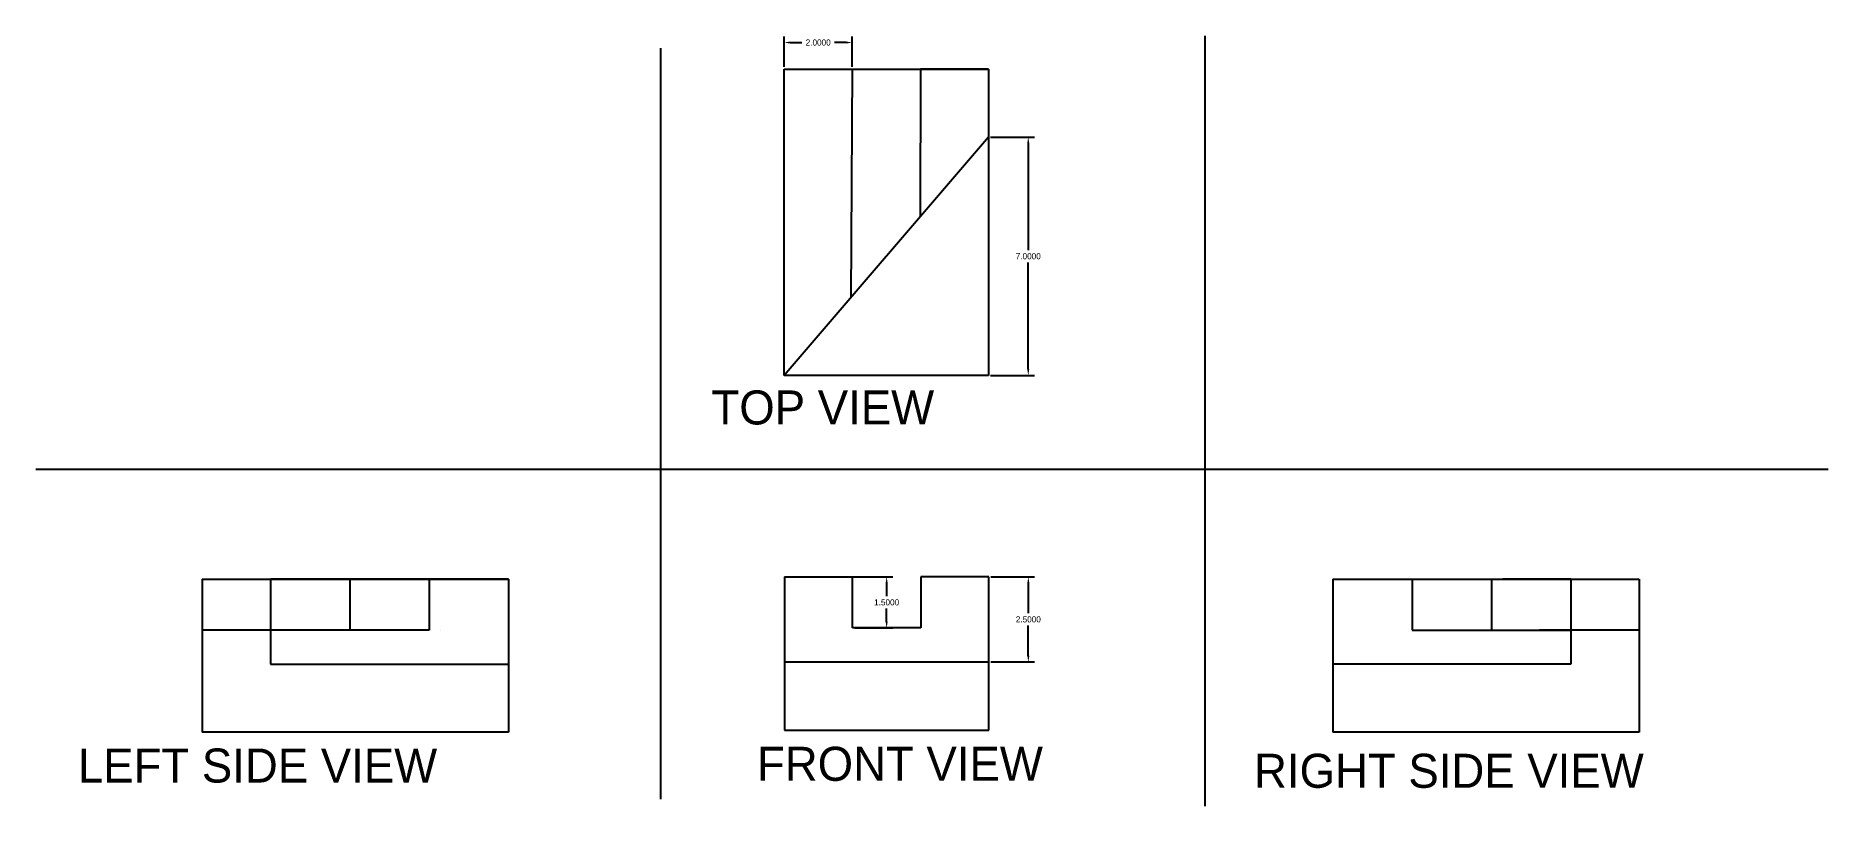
# Model space of a CAD drawing. Header units: inches. Extents: x 28.3 to 81, y 23.1 to 45.7.
import ezdxf

# ---------------------------------------------------------------- set-up
doc = ezdxf.new("R2010")
doc.units = ezdxf.units.IN
doc.header["$MEASUREMENT"] = 0
doc.dimstyles.get("Standard").update_dxf_attribs({"dimtxt": 0.18, "dimasz": 0.18, "dimexe": 0.18, "dimexo": 0.0625, "dimgap": 0.09, "dimtad": 0, "dimtih": 1, "dimtoh": 1, "dimdec": 4, "dimzin": 0, "dimdsep": 46, "dimtxsty": 'Standard', "dimcen": 0.09, "dimadec": 0, "dimazin": 0, "dimtfac": 1, "dimtdec": 4, "dimtofl": 0, "dimtmove": 0, "dimatfit": 3, "dimfxl": 1, "dimtolj": 1, "dimtzin": 0, "dimarcsym": 0})

# ---------------------------------------------------------------- blocks, each defined once
blk = doc.blocks.new('*D2')
at = {"color": 0, "lineweight": -2}
for p, q in [((56.366, 42.764), (57.651, 42.764)), ((57.471, 42.584), (57.471, 39.444)), ((57.471, 35.944), (57.471, 39.084)), ((56.366, 35.764), (57.651, 35.764))]:
    blk.add_line(p, q, dxfattribs=at)
at = {"color": 0}
for points in [[(57.441, 42.584), (57.501, 42.584), (57.471, 42.764)], [(57.441, 35.944), (57.501, 35.944), (57.471, 35.764)]]:
    blk.add_solid(points, dxfattribs=at)
at = {"layer": 'Defpoints', "color": 0}
for p in [(56.303, 42.764), (57.471, 42.764), (56.303, 35.764)]:
    blk.add_point(p, dxfattribs=at)
at = {"color": 0, "insert": (57.471, 39.264), "char_height": 0.18, "attachment_point": 5}
blk.add_mtext('\\A1;7.0000', dxfattribs=at)
blk = doc.blocks.new('*D3')
at = {"color": 0, "lineweight": -2}
for p, q in [((50.303, 44.826), (50.303, 45.723)), ((50.483, 45.543), (50.823, 45.543)), ((52.123, 45.543), (51.783, 45.543)), ((52.303, 44.826), (52.303, 45.723))]:
    blk.add_line(p, q, dxfattribs=at)
at = {"color": 0}
for points in [[(50.483, 45.573), (50.483, 45.513), (50.303, 45.543)], [(52.123, 45.573), (52.123, 45.513), (52.303, 45.543)]]:
    blk.add_solid(points, dxfattribs=at)
at = {"layer": 'Defpoints', "color": 0}
for p in [(52.303, 45.543), (50.303, 44.764), (52.303, 44.764)]:
    blk.add_point(p, dxfattribs=at)
at = {"color": 0, "insert": (51.303, 45.543), "char_height": 0.18, "attachment_point": 5}
blk.add_mtext('\\A1;2.0000', dxfattribs=at)
blk = doc.blocks.new('*D4')
at = {"color": 0, "lineweight": -2}
for p, q in [((52.374, 29.845), (53.492, 29.845)), ((53.312, 29.665), (53.312, 29.275)), ((53.312, 28.525), (53.312, 28.915)), ((52.374, 28.345), (53.492, 28.345))]:
    blk.add_line(p, q, dxfattribs=at)
at = {"color": 0}
for points in [[(53.282, 29.665), (53.342, 29.665), (53.312, 29.845)], [(53.282, 28.525), (53.342, 28.525), (53.312, 28.345)]]:
    blk.add_solid(points, dxfattribs=at)
at = {"layer": 'Defpoints', "color": 0}
for p in [(52.312, 29.845), (52.312, 28.345), (53.312, 28.345)]:
    blk.add_point(p, dxfattribs=at)
at = {"color": 0, "insert": (53.312, 29.095), "char_height": 0.18, "attachment_point": 5}
blk.add_mtext('\\A1;1.5000', dxfattribs=at)
blk = doc.blocks.new('*D5')
at = {"color": 0, "lineweight": -2}
for p, q in [((56.374, 29.845), (57.653, 29.845)), ((57.473, 29.665), (57.473, 28.775)), ((57.473, 27.525), (57.473, 28.415)), ((56.374, 27.345), (57.653, 27.345))]:
    blk.add_line(p, q, dxfattribs=at)
at = {"color": 0}
for points in [[(57.443, 29.665), (57.503, 29.665), (57.473, 29.845)], [(57.443, 27.525), (57.503, 27.525), (57.473, 27.345)]]:
    blk.add_solid(points, dxfattribs=at)
at = {"layer": 'Defpoints', "color": 0}
for p in [(56.312, 29.845), (56.312, 27.345), (57.473, 27.345)]:
    blk.add_point(p, dxfattribs=at)
at = {"color": 0, "insert": (57.473, 28.595), "char_height": 0.18, "attachment_point": 5}
blk.add_mtext('\\A1;2.5000', dxfattribs=at)

msp = doc.modelspace()

# ---------------------------------------------------------------- linework, layer by layer
for p, q in [((46.67874, 23.31293), (46.67874, 45.38103)), ((46.67874, 45.38103), (46.67874, 45.38103)), ((62.66155, 23.10765), (62.66155, 45.74028)), ((50.30308, 44.76354), (56.30308, 44.76354)), ((50.30308, 35.76354), (50.30308, 44.76354)), ((50.30308, 44.76354), (50.30308, 44.76354)), ((50.30308, 44.76354), (52.30308, 44.76354)), ((52.30308, 44.76354), (52.25843, 38.04477)), ((54.30308, 44.76354), (54.29291, 40.41833)), ((56.30308, 44.76354), (54.30308, 44.76354)), ((56.30308, 44.76354), (54.30308, 44.76354)), ((56.30308, 44.76354), (56.30308, 42.76354)), ((56.30308, 42.76354), (50.30308, 35.76354)), ((56.30308, 42.76354), (56.30308, 35.76354)), ((56.30308, 35.76354), (50.30308, 35.76354)), ((28.33198, 33.01173), (80.95708, 33.01173)), ((33.21848, 29.77962), (35.54848, 29.77962)), ((33.21848, 29.77962), (33.21848, 25.27962)), ((33.21848, 29.77962), (35.54848, 29.77962)), ((33.21848, 29.77962), (35.21848, 29.77962)), ((35.21848, 29.77962), (37.54848, 29.77962)), ((37.54848, 29.77962), (35.21848, 29.77962)), ((35.21848, 29.77962), (35.21848, 28.27962)), ((35.21848, 29.77962), (35.21848, 27.27962)), ((35.54848, 29.77962), (37.87848, 29.77962)), ((35.54848, 29.77962), (37.87848, 29.77962)), ((39.87848, 29.77962), (37.54848, 29.77962)), ((37.54848, 29.77962), (37.54848, 28.27962)), ((37.87848, 29.77962), (40.20848, 29.77962)), ((37.87848, 29.77962), (40.20848, 29.77962)), ((40.20848, 29.77962), (38.20848, 29.77962)), ((42.20848, 29.77962), (39.87848, 29.77962)), ((39.87848, 29.77962), (39.87848, 28.27962)), ((40.20848, 29.77962), (42.20848, 29.77962)), ((42.20848, 29.77962), (42.20848, 28.27962)), ((42.20848, 29.77962), (42.20848, 25.27962)), ((50.31183, 29.84522), (50.31183, 27.34522)), ((50.31183, 29.84522), (52.37433, 29.84522)), ((52.31183, 28.34522), (52.31183, 29.84522)), ((56.31183, 29.84522), (54.31183, 29.84522)), ((54.31183, 29.84522), (54.31183, 28.34522)), ((56.31183, 25.34522), (56.31183, 29.84522)), ((66.41537, 29.77962), (68.74537, 29.77962)), ((66.41537, 29.77962), (66.41537, 25.27962)), ((66.41537, 29.77962), (68.74537, 29.77962)), ((68.74537, 29.77962), (71.07537, 29.77962)), ((68.74537, 29.77962), (68.74537, 28.27962)), ((68.74537, 29.77962), (71.07537, 29.77962)), ((71.07537, 29.77962), (73.40537, 29.77962)), ((71.07537, 29.77962), (71.07537, 28.27962)), ((71.07537, 29.77962), (73.40537, 29.77962)), ((73.40537, 29.77962), (71.40537, 29.77962)), ((73.40537, 29.77962), (73.40537, 28.27962)), ((73.40537, 29.77962), (75.40537, 29.77962)), ((73.40537, 29.77962), (73.40537, 27.27962)), ((75.40537, 29.77962), (75.40537, 28.27962)), ((75.40537, 29.77962), (75.40537, 25.27962)), ((39.87848, 28.27962), (33.21848, 28.27962)), ((40.20848, 28.27962), (40.20848, 28.27962)), ((54.31183, 28.34522), (52.31183, 28.34522)), ((68.74537, 28.27962), (73.40537, 28.27962)), ((75.40537, 28.27962), (72.47959, 28.27962)), ((73.40537, 28.27962), (73.40537, 28.27962)), ((35.21848, 27.27962), (42.20848, 27.27962)), ((50.31183, 27.34522), (50.31183, 25.34522)), ((50.31183, 27.34522), (56.31183, 27.34522)), ((73.40537, 27.27962), (66.41537, 27.27962)), ((42.20848, 25.27962), (33.21848, 25.27962)), ((50.31183, 25.34522), (56.31183, 25.34522)), ((75.40537, 25.27962), (66.41537, 25.27962))]:
    msp.add_line(p, q)

# ---------------------------------------------------------------- texts
at = {"char_height": 1, "attachment_point": 1}
for s, insert, width in [('TOP VIEW', (48.1691, 35.32208), 12.0770486), ('LEFT SIDE VIEW', (29.5653, 24.80124), 16.1369922), ('FRONT VIEW', (49.50528, 24.85257), 11.6145233), ('RIGHT SIDE VIEW', (64.10052, 24.64728), 21.5845124)]:
    msp.add_mtext(s, dxfattribs=dict(at, insert=insert, width=width))

# ---------------------------------------------------------------- dimensions: what is measured, and where the dimension line sits
dim = msp.add_linear_dim(base=(52.30308, 45.54298), p1=(50.30308, 44.76354), p2=(52.30308, 44.76354), dimstyle='Standard')
dim.commit()
dim.dimension.update_dxf_attribs({"geometry": '*D3', "text_midpoint": (51.30308, 45.54298)})
for base, p1, p2, picture, middle in [((57.47113, 42.76354), (56.30308, 35.76354), (56.30308, 42.76354), '*D2', (57.47113, 39.26354)), ((53.31183, 28.34522), (52.31183, 29.84522), (52.31183, 28.34522), '*D4', (53.31183, 29.09522)), ((57.47322, 27.34522), (56.31183, 29.84522), (56.31183, 27.34522), '*D5', (57.47322, 28.59522))]:
    dim = msp.add_linear_dim(base=base, p1=p1, p2=p2, angle=90, dimstyle='Standard')
    dim.commit()
    dim.dimension.update_dxf_attribs({"geometry": picture, "text_midpoint": middle})

doc.saveas('drawing.dxf')
